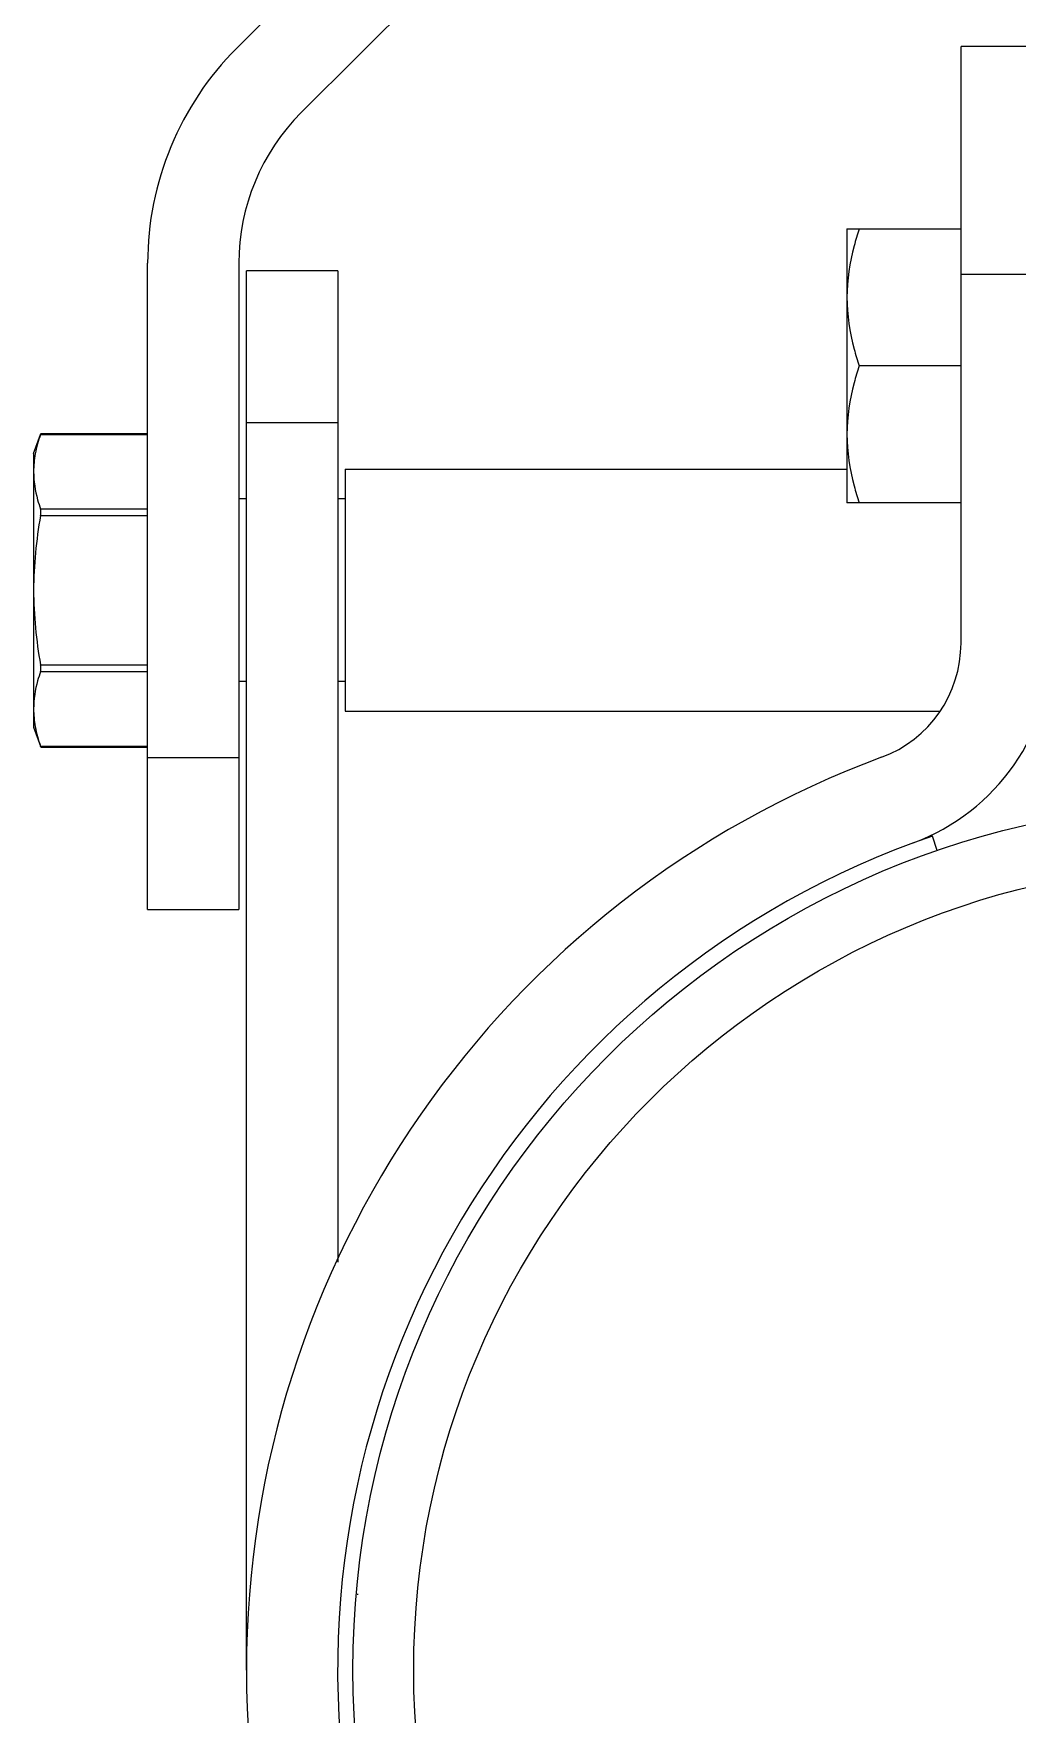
# Model space of a CAD drawing. Extents: x 12300 to 361047, y -1498650 to 1244242.
# Drawn here: x 266591.2 to 266822.7, y 111173 to 111568.3 of the extents above; entities that cross this region are included whole.
import ezdxf

# ---------------------------------------------------------------- set-up
doc = ezdxf.new("R2010")
doc.units = 0
doc.header["$LTSCALE"] = 1000
doc.header["$MEASUREMENT"] = 0
doc.layers.get('0').update_dxf_attribs({"color": 8, "linetype": 'CONTINUOUS'})
doc.layers.add('TEXT', color=3, linetype='CONTINUOUS')

# ---------------------------------------------------------------- blocks, each defined once
blk = doc.blocks.new('KZDJ')
at = {"layer": 'TEXT', "linetype": 'Continuous'}
for p, q in [((2419645.51, 263310.57), (2419759.55, 263424.61)), ((2419778.52, 263405.64), (2419664.48, 263291.6)), ((2419858.57, 263135.61), (2419858.57, 263311.05)), ((2419885.4, 263311.05), (2419858.57, 263311.05)), ((2419825.03, 263257.39), (2419825.03, 263176.89)), ((2419825.03, 263257.39), (2419858.57, 263257.39)), ((2419619.31, 263057.26), (2419619.31, 263247.32)), ((2419646.14, 263247.32), (2419646.14, 263057.26)), ((2419648.38, 262833.65), (2419648.38, 263245.09)), ((2419675.21, 263245.09), (2419648.38, 263245.09)), ((2419675.21, 263245.09), (2419675.21, 262953.64)), ((2419885.4, 263243.97), (2419858.57, 263243.97)), ((2419858.57, 263217.14), (2419828.62, 263217.14)), ((2419585.77, 263191.42), (2419587.8, 263197)), ((2419587.8, 263197), (2419587.91, 263197.3)), ((2419587.8, 263197), (2419619.31, 263197)), ((2419587.9, 263197.3), (2419619.31, 263197.3)), ((2419675.21, 263200.37), (2419648.38, 263200.37)), ((2419585.77, 263191.42), (2419585.77, 263110.92)), ((2419677.45, 263186.73), (2419677.45, 263115.62)), ((2419677.45, 263186.73), (2419825.03, 263186.73)), ((2419648.38, 263178), (2419646.14, 263178)), ((2419648.38, 263178), (2419646.14, 263178)), ((2419677.45, 263178), (2419675.21, 263178)), ((2419677.45, 263178), (2419675.21, 263178)), ((2419858.57, 263176.89), (2419825.03, 263176.89)), ((2419587.8, 263175.06), (2419619.31, 263175.06)), ((2419587.8, 263173.12), (2419619.31, 263173.12)), ((2419587.8, 263129.22), (2419619.31, 263129.22)), ((2419587.8, 263127.29), (2419619.31, 263127.29)), ((2419648.38, 263124.34), (2419646.14, 263124.34)), ((2419648.38, 263124.34), (2419646.14, 263124.34)), ((2419677.45, 263124.34), (2419675.21, 263124.34)), ((2419677.45, 263124.34), (2419675.21, 263124.34)), ((2419677.45, 263115.62), (2419852.15, 263115.62)), ((2419585.77, 263110.92), (2419587.8, 263105.34)), ((2419587.8, 263105.34), (2419619.31, 263105.34)), ((2419587.91, 263105.04), (2419587.8, 263105.34)), ((2419587.9, 263105.04), (2419619.31, 263105.04)), ((2419619.31, 263101.98), (2419646.14, 263101.98)), ((2419851.6, 263074.67), (2419850.15, 263078.9)), ((2419619.31, 263057.26), (2419646.14, 263057.26)), ((2419680.92, 262856.01), (2419681.28, 262856.01))]:
    blk.add_line(p, q, dxfattribs=at)
for radius in [254.91, 237.02]:
    blk.add_circle((2419934.6, 262833.65), radius, dxfattribs=at)
for centre, radius, start, end in [((2419708.75, 263247.32), 89.44, 135, 180), ((2419708.75, 263247.32), 62.61, 135, 180), ((2419822.79, 263135.61), 35.78, 290.3175, 0), ((2419822.79, 263135.61), 62.61, 290.3175, 0), ((2419934.6, 262833.65), 286.22, 110.3175, 249.6825), ((2419934.6, 262833.65), 259.39, 109, 71)]:
    blk.add_arc(centre, radius, start, end, dxfattribs=at)
for points, knots in [([(2419828.62, 263257.39), (2419828.08, 263255.75), (2419826.09, 263249.22), (2419825.03, 263242.37), (2419825.03, 263237.26)], [0, 0, 0, 0, 0.251892, 1, 1, 1, 1]), ([(2419825.03, 263237.26), (2419825.03, 263232.15), (2419826.09, 263225.3), (2419828.08, 263218.77), (2419828.62, 263217.14)], [0, 0, 0, 0, 0.748108, 1, 1, 1, 1]), ([(2419828.62, 263217.14), (2419828.08, 263215.5), (2419826.09, 263208.97), (2419825.03, 263202.12), (2419825.03, 263197.01)], [0, 0, 0, 0, 0.251892, 1, 1, 1, 1]), ([(2419825.03, 263197.01), (2419825.03, 263191.9), (2419826.09, 263185.05), (2419828.08, 263178.52), (2419828.62, 263176.89)], [0, 0, 0, 0, 0.748108, 1, 1, 1, 1]), ([(2419585.77, 263186.03), (2419585.77, 263183.25), (2419586.36, 263179.51), (2419587.49, 263175.95), (2419587.8, 263175.06)], [0, 0, 0, 0, 0.744761, 1, 1, 1, 1]), ([(2419587.8, 263173.12), (2419587.84, 263173.31), (2419587.92, 263173.95), (2419587.95, 263174.63), (2419587.8, 263175.06)], [0, 0, 0, 0, 0.299097, 1, 1, 1, 1]), ([(2419587.8, 263127.29), (2419587.49, 263126.39), (2419586.36, 263122.84), (2419585.77, 263119.09), (2419585.77, 263116.31)], [0, 0, 0, 0, 0.25524, 1, 1, 1, 1]), ([(2419587.8, 263127.29), (2419587.84, 263127.4), (2419587.96, 263128.05), (2419587.89, 263128.7), (2419587.8, 263129.22)], [0, 0, 0, 0, 0.185973, 1, 1, 1, 1])]:
    blk.add_open_spline(points, degree=3, knots=knots, dxfattribs=at)
for points in [[(2419587.8, 263197), (2419587.16, 263195.15), (2419586.62, 263193.25), (2419586.27, 263191.32)], [(2419586.27, 263191.32), (2419585.94, 263189.58), (2419585.77, 263187.8), (2419585.77, 263186.03)], [(2419587.8, 263173.12), (2419586.54, 263165.88), (2419585.77, 263158.52), (2419585.77, 263151.17)], [(2419585.77, 263151.17), (2419585.77, 263143.82), (2419586.54, 263136.46), (2419587.8, 263129.22)], [(2419585.77, 263116.31), (2419585.77, 263114.54), (2419585.94, 263112.77), (2419586.27, 263111.02)], [(2419586.27, 263111.02), (2419586.62, 263109.09), (2419587.16, 263107.19), (2419587.8, 263105.34)]]:
    blk.add_open_spline(points, degree=3, dxfattribs=at)

msp = doc.modelspace()

# ---------------------------------------------------------------- block references
at = {"color": 3, "xscale": 0.8000000000465661, "yscale": 0.8000000000465661, "zscale": 0.8000000000465661}
msp.add_blockref('KZDJ', (-1669077.44, -99083.53), dxfattribs=at)

doc.saveas('drawing.dxf')
